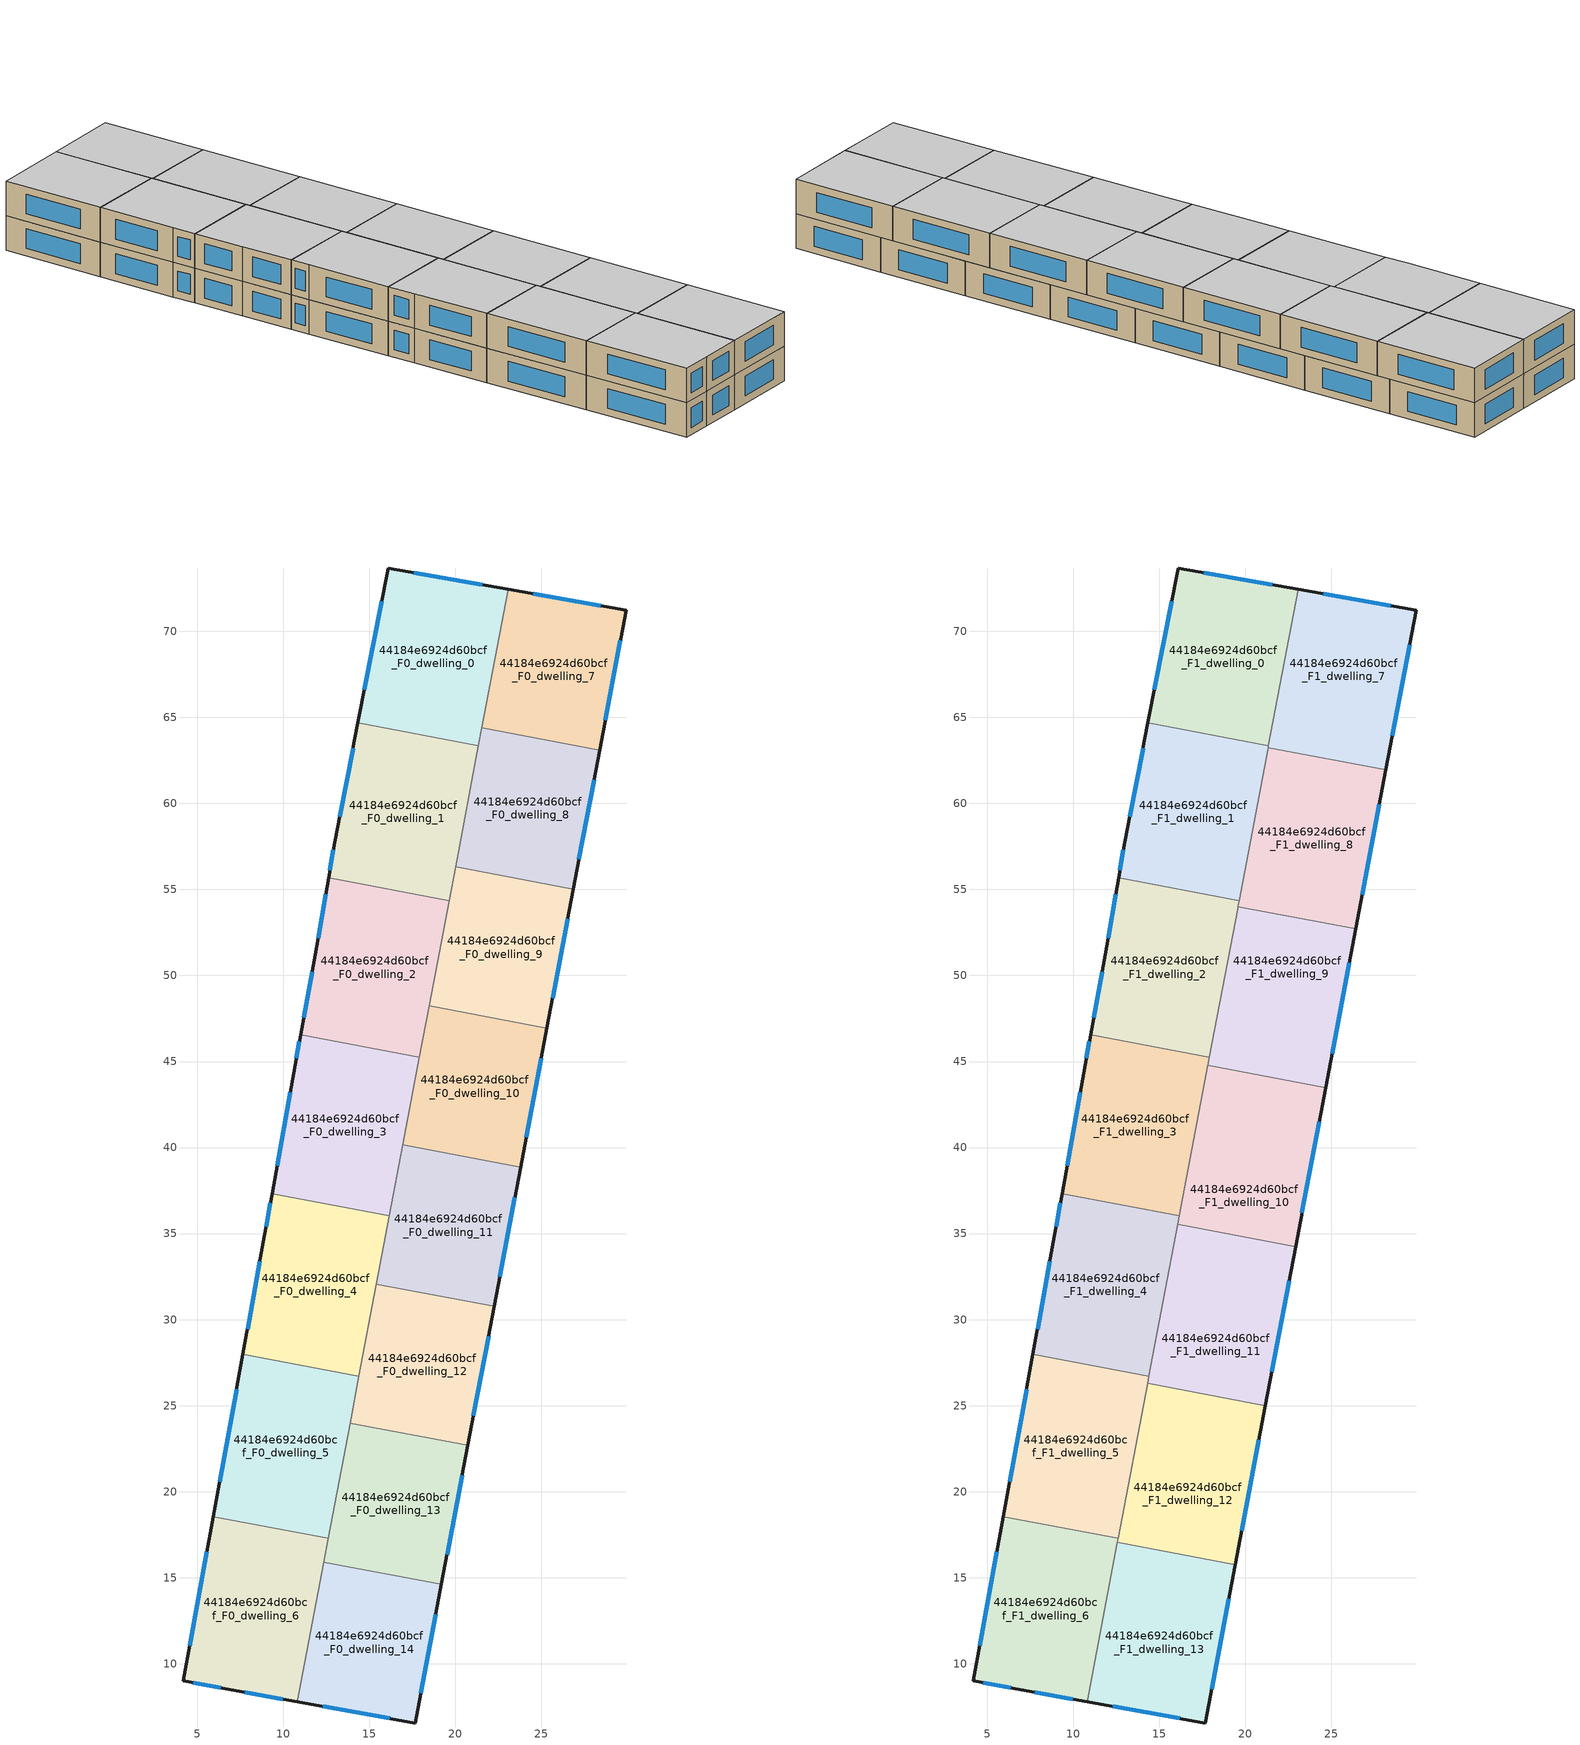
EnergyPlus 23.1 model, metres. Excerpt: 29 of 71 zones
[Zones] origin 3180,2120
44184e6924d60bcf_F0_dwelling_0
 floor ground (EU_floor_Construction): 23.08,72.44 21.36,63.35 14.35,64.68 16.1,73.68 z0
 wall outside (EU_wall_Construction): 23.08,72.44 16.1,73.68 14.35,64.68 z0:3
 wall to 44184e6924d60bcf_F0_dwelling_1 (EU_wall_Construction): 14.35,64.68 21.36,63.35 z0:3
 wall to 44184e6924d60bcf_F0_dwelling_7 (EU_wall_Construction): 21.56,64.4 23.08,72.44 z0:3
 wall to 44184e6924d60bcf_F0_dwelling_8 (EU_wall_Construction): 21.36,63.35 21.56,64.4 z0:3
 window (EU_Window_Construction): 15.73,71.75 14.73,66.61 / 21.59,72.71 17.6,73.42 z0.64:2.36
44184e6924d60bcf_F0_dwelling_1
 floor ground (EU_floor_Construction): 21.36,63.35 19.65,54.35 12.65,55.67 13.01,57.74 14.35,64.68 z0
 wall outside (EU_wall_Construction): 14.35,64.68 13.01,57.74 12.65,55.67 z0:3
 wall to 44184e6924d60bcf_F0_dwelling_2 (EU_wall_Construction): 12.65,55.67 19.65,54.35 z0:3
 wall to 44184e6924d60bcf_F0_dwelling_8 (EU_wall_Construction): 20.02,56.31 21.36,63.35 z0:3
 wall to 44184e6924d60bcf_F0_dwelling_9 (EU_wall_Construction): 19.65,54.35 20.02,56.31 z0:3
 window (EU_Window_Construction): 12.93,57.29 12.73,56.12 / 14.07,63.19 13.3,59.22 z0.64:2.36
44184e6924d60bcf_F0_dwelling_10
 floor ground (EU_floor_Construction): 25.34,46.93 23.8,38.85 16.96,40.15 18.49,48.23 z0
 wall outside (EU_wall_Construction): 23.8,38.85 25.34,46.93 z0:3
 wall to 44184e6924d60bcf_F0_dwelling_9 (EU_wall_Construction): 25.34,46.93 18.49,48.23 z0:3
 wall to 44184e6924d60bcf_F0_dwelling_11 (EU_wall_Construction): 16.96,40.15 23.8,38.85 z0:3
 wall to 44184e6924d60bcf_F0_dwelling_3 (EU_wall_Construction): 17.92,45.24 16.96,40.15 z0:3
 wall to 44184e6924d60bcf_F0_dwelling_2 (EU_wall_Construction): 18.49,48.23 17.92,45.24 z0:3
 window (EU_Window_Construction): 24.13,40.58 25.01,45.2 z0.64:2.36
44184e6924d60bcf_F0_dwelling_11
 floor ground (EU_floor_Construction): 23.8,38.85 22.27,30.77 15.43,32.07 16.96,40.15 z0
 wall outside (EU_wall_Construction): 22.27,30.77 23.8,38.85 z0:3
 wall to 44184e6924d60bcf_F0_dwelling_12 (EU_wall_Construction): 15.43,32.07 22.27,30.77 z0:3
 wall to 44184e6924d60bcf_F0_dwelling_4 (EU_wall_Construction): 16.18,36.03 15.43,32.07 z0:3
 wall to 44184e6924d60bcf_F0_dwelling_3 (EU_wall_Construction): 16.96,40.15 16.18,36.03 z0:3
 window (EU_Window_Construction): 22.6,32.5 23.47,37.12 z0.64:2.36
44184e6924d60bcf_F0_dwelling_12
 floor ground (EU_floor_Construction): 22.27,30.77 20.74,22.69 13.9,23.99 15.43,32.07 z0
 wall outside (EU_wall_Construction): 20.74,22.69 22.27,30.77 z0:3
 wall to 44184e6924d60bcf_F0_dwelling_13 (EU_wall_Construction): 13.9,23.99 20.74,22.69 z0:3
 wall to 44184e6924d60bcf_F0_dwelling_5 (EU_wall_Construction): 14.41,26.7 13.9,23.99 z0:3
 wall to 44184e6924d60bcf_F0_dwelling_4 (EU_wall_Construction): 15.43,32.07 14.41,26.7 z0:3
 window (EU_Window_Construction): 21.07,24.42 21.94,29.04 z0.64:2.36
 ceiling adiabatic (EU_roof_Construction): 20.74,22.69 21.18,25 14.33,26.3 13.9,23.99 z3
44184e6924d60bcf_F0_dwelling_13
 floor ground (EU_floor_Construction): 20.74,22.69 19.21,14.61 12.36,15.91 13.9,23.99 z0
 wall outside (EU_wall_Construction): 19.21,14.61 20.74,22.69 z0:3
 wall to 44184e6924d60bcf_F0_dwelling_14 (EU_wall_Construction): 12.36,15.91 19.21,14.61 z0:3
 wall to 44184e6924d60bcf_F0_dwelling_6 (EU_wall_Construction): 12.62,17.28 12.36,15.91 z0:3
 wall to 44184e6924d60bcf_F0_dwelling_5 (EU_wall_Construction): 13.9,23.99 12.62,17.28 z0:3
 window (EU_Window_Construction): 19.54,16.34 20.41,20.96 z0.64:2.36
44184e6924d60bcf_F0_dwelling_14
 floor ground (EU_floor_Construction): 19.21,14.61 17.68,6.56 10.83,7.79 12.36,15.91 z0
 wall outside (EU_wall_Construction): 10.83,7.79 17.68,6.56 19.21,14.61 z0:3
 wall to 44184e6924d60bcf_F0_dwelling_6 (EU_wall_Construction): 12.36,15.91 10.83,7.79 z0:3
 window (EU_Window_Construction): 18.01,8.28 18.88,12.88 / 12.29,7.53 16.21,6.82 z0.64:2.36
44184e6924d60bcf_F0_dwelling_2
 floor ground (EU_floor_Construction): 19.65,54.35 17.92,45.24 11.02,46.55 11.87,51.21 12.65,55.67 z0
 wall outside (EU_wall_Construction): 12.65,55.67 11.87,51.21 11.02,46.55 z0:3
 wall to 44184e6924d60bcf_F0_dwelling_3 (EU_wall_Construction): 11.02,46.55 17.92,45.24 z0:3
 wall to 44184e6924d60bcf_F0_dwelling_9 (EU_wall_Construction): 18.49,48.23 19.65,54.35 z0:3
 window (EU_Window_Construction): 11.69,50.21 11.2,47.55 / 12.48,54.72 12.04,52.16 z0.64:2.36
44184e6924d60bcf_F0_dwelling_3
 floor ground (EU_floor_Construction): 17.92,45.24 16.18,36.03 9.36,37.32 10.71,44.82 11.02,46.55 z0
 wall outside (EU_wall_Construction): 11.02,46.55 10.71,44.82 9.36,37.32 z0:3
 wall to 44184e6924d60bcf_F0_dwelling_4 (EU_wall_Construction): 9.36,37.32 16.18,36.03 z0:3
 window (EU_Window_Construction): 10.42,43.21 9.65,38.93 / 10.95,46.18 10.77,45.19 z0.64:2.36
44184e6924d60bcf_F0_dwelling_4
 floor ground (EU_floor_Construction): 16.18,36.03 14.41,26.7 7.67,27.98 8.92,34.86 9.36,37.32 z0
 wall outside (EU_wall_Construction): 9.36,37.32 8.92,34.86 7.67,27.98 z0:3
 wall to 44184e6924d60bcf_F0_dwelling_5 (EU_wall_Construction): 7.67,27.98 14.41,26.7 z0:3
 window (EU_Window_Construction): 9.27,36.8 9.02,35.39 / 8.65,33.39 7.94,29.45 z0.64:2.36
44184e6924d60bcf_F0_dwelling_5
 floor ground (EU_floor_Construction): 14.41,26.7 12.62,17.28 5.95,18.55 7.67,27.98 z0
 wall outside (EU_wall_Construction): 7.67,27.98 5.95,18.55 z0:3
 wall to 44184e6924d60bcf_F0_dwelling_6 (EU_wall_Construction): 5.95,18.55 12.62,17.28 z0:3
 window (EU_Window_Construction): 7.3,25.96 6.32,20.57 z0.64:2.36
44184e6924d60bcf_F0_dwelling_6
 floor ground (EU_floor_Construction): 12.62,17.28 10.83,7.79 6.95,8.5 4.21,9 5.95,18.55 z0
 wall outside (EU_wall_Construction): 5.95,18.55 4.21,9 6.95,8.5 10.83,7.79 z0:3
 window (EU_Window_Construction): 5.57,16.5 4.58,11.04 / 7.78,8.35 10,7.94 / 4.79,8.89 6.37,8.6 z0.64:2.36
44184e6924d60bcf_F0_dwelling_7
 floor ground (EU_floor_Construction): 29.94,71.22 28.4,63.1 21.56,64.4 23.08,72.44 z0
 wall outside (EU_wall_Construction): 28.4,63.1 29.94,71.22 23.08,72.44 z0:3
 wall to 44184e6924d60bcf_F0_dwelling_8 (EU_wall_Construction): 21.56,64.4 28.4,63.1 z0:3
 window (EU_Window_Construction): 28.47,71.48 24.55,72.18 / 28.73,64.84 29.61,69.48 z0.64:2.36
44184e6924d60bcf_F0_dwelling_8
 floor ground (EU_floor_Construction): 28.4,63.1 26.87,55.02 20.02,56.31 21.56,64.4 z0
 wall outside (EU_wall_Construction): 26.87,55.02 28.4,63.1 z0:3
 wall to 44184e6924d60bcf_F0_dwelling_9 (EU_wall_Construction): 20.02,56.31 26.87,55.02 z0:3
 window (EU_Window_Construction): 27.2,56.75 28.07,61.37 z0.64:2.36
 ceiling adiabatic (EU_roof_Construction): 26.87,55.02 28.18,61.94 21.34,63.24 20.02,56.31 z3
44184e6924d60bcf_F0_dwelling_9
 floor ground (EU_floor_Construction): 26.87,55.02 25.34,46.93 18.49,48.23 20.02,56.31 z0
 wall outside (EU_wall_Construction): 25.34,46.93 26.87,55.02 z0:3
 window (EU_Window_Construction): 25.66,48.67 26.54,53.29 z0.64:2.36
 ceiling adiabatic (EU_roof_Construction): 26.43,52.71 26.87,55.02 20.02,56.31 19.59,54 z3
44184e6924d60bcf_F1_dwelling_0
 floor to 44184e6924d60bcf_F0_dwelling_0 (EU_floor_Construction): 23.08,72.44 21.36,63.35 14.35,64.68 16.1,73.68 z3
 wall outside (EU_wall_Construction): 23.08,72.44 16.1,73.68 14.35,64.68 z3:6
 wall to 44184e6924d60bcf_F1_dwelling_1 (EU_wall_Construction): 14.35,64.68 21.36,63.35 z3:6
 wall to 44184e6924d60bcf_F1_dwelling_7 (EU_wall_Construction): 21.36,63.35 23.08,72.44 z3:6
 window (EU_Window_Construction): 15.73,71.75 14.73,66.61 / 21.59,72.71 17.6,73.42 z3.64:5.36
 ceiling to 44184e6924d60bcf_F2_dwelling_0 (EU_floor_Construction): 21.36,63.35 23.08,72.44 16.1,73.68 14.35,64.68 z6
44184e6924d60bcf_F1_dwelling_1
 floor to 44184e6924d60bcf_F0_dwelling_1 (EU_floor_Construction): 21.36,63.35 19.65,54.35 12.65,55.67 13.01,57.74 14.35,64.68 z3
 wall outside (EU_wall_Construction): 14.35,64.68 13.01,57.74 12.65,55.67 z3:6
 wall to 44184e6924d60bcf_F1_dwelling_2 (EU_wall_Construction): 12.65,55.67 19.65,54.35 z3:6
 wall to 44184e6924d60bcf_F1_dwelling_8 (EU_wall_Construction): 19.65,54.35 21.34,63.24 z3:6
 wall to 44184e6924d60bcf_F1_dwelling_7 (EU_wall_Construction): 21.34,63.24 21.36,63.35 z3:6
 window (EU_Window_Construction): 12.93,57.29 12.73,56.12 / 14.07,63.19 13.3,59.22 z3.64:5.36
 ceiling to 44184e6924d60bcf_F2_dwelling_1 (EU_floor_Construction): 19.65,54.35 21.36,63.35 14.35,64.68 13.01,57.74 12.65,55.67 z6
44184e6924d60bcf_F1_dwelling_10
 floor to 44184e6924d60bcf_F0_dwelling_10 (EU_floor_Construction): 24.68,43.47 23.8,38.85 16.96,40.15 17.84,44.77 z3
 floor to 44184e6924d60bcf_F0_dwelling_11 (EU_floor_Construction): 23.8,38.85 22.93,34.24 16.08,35.53 16.96,40.15 z3
 wall outside (EU_wall_Construction): 22.93,34.24 24.68,43.47 z3:6
 wall to 44184e6924d60bcf_F1_dwelling_9 (EU_wall_Construction): 24.68,43.47 17.84,44.77 z3:6
 wall to 44184e6924d60bcf_F1_dwelling_11 (EU_wall_Construction): 16.08,35.53 22.93,34.24 z3:6
 wall to 44184e6924d60bcf_F1_dwelling_3 (EU_wall_Construction): 17.84,44.77 16.18,36.03 z3:6
 wall to 44184e6924d60bcf_F1_dwelling_4 (EU_wall_Construction): 16.18,36.03 16.08,35.53 z3:6
 window (EU_Window_Construction): 23.3,36.21 24.3,41.49 z3.64:5.36
 ceiling to 44184e6924d60bcf_F2_dwelling_10 (EU_floor_Construction): 22.93,34.24 24.68,43.47 17.84,44.77 16.08,35.53 z6
44184e6924d60bcf_F1_dwelling_11
 floor to 44184e6924d60bcf_F0_dwelling_11 (EU_floor_Construction): 22.93,34.24 22.27,30.77 15.43,32.07 16.08,35.53 z3
 floor to 44184e6924d60bcf_F0_dwelling_12 (EU_floor_Construction): 22.27,30.77 21.18,25 14.33,26.3 15.43,32.07 z3
 wall outside (EU_wall_Construction): 21.18,25 22.93,34.24 z3:6
 wall to 44184e6924d60bcf_F1_dwelling_12 (EU_wall_Construction): 14.33,26.3 21.18,25 z3:6
 wall to 44184e6924d60bcf_F1_dwelling_4 (EU_wall_Construction): 16.08,35.53 14.41,26.7 z3:6
 wall to 44184e6924d60bcf_F1_dwelling_5 (EU_wall_Construction): 14.41,26.7 14.33,26.3 z3:6
 window (EU_Window_Construction): 21.55,26.98 22.55,32.26 z3.64:5.36
 ceiling to 44184e6924d60bcf_F2_dwelling_11 (EU_floor_Construction): 21.18,25 22.93,34.24 16.08,35.53 14.33,26.3 z6
44184e6924d60bcf_F1_dwelling_12
 floor to 44184e6924d60bcf_F0_dwelling_13 (EU_floor_Construction): 20.74,22.69 19.43,15.76 12.58,17.06 13.9,23.99 z3
 floor adiabatic (EU_floor_Construction): 21.18,25 20.74,22.69 13.9,23.99 14.33,26.3 z3
 wall outside (EU_wall_Construction): 19.43,15.76 21.18,25 z3:6
 wall to 44184e6924d60bcf_F1_dwelling_13 (EU_wall_Construction): 12.58,17.06 19.43,15.76 z3:6
 wall to 44184e6924d60bcf_F1_dwelling_5 (EU_wall_Construction): 14.33,26.3 12.62,17.28 z3:6
 wall to 44184e6924d60bcf_F1_dwelling_6 (EU_wall_Construction): 12.62,17.28 12.58,17.06 z3:6
 window (EU_Window_Construction): 19.8,17.74 20.8,23.02 z3.64:5.36
 ceiling to 44184e6924d60bcf_F2_dwelling_12 (EU_floor_Construction): 19.43,15.76 21.18,25 14.33,26.3 12.58,17.06 z6
44184e6924d60bcf_F1_dwelling_13
 floor to 44184e6924d60bcf_F0_dwelling_14 (EU_floor_Construction): 19.21,14.61 17.68,6.56 10.83,7.79 12.36,15.91 z3
 floor to 44184e6924d60bcf_F0_dwelling_13 (EU_floor_Construction): 19.43,15.76 19.21,14.61 12.36,15.91 12.58,17.06 z3
 wall outside (EU_wall_Construction): 10.83,7.79 17.68,6.56 19.43,15.76 z3:6
 wall to 44184e6924d60bcf_F1_dwelling_6 (EU_wall_Construction): 12.58,17.06 10.83,7.79 z3:6
 window (EU_Window_Construction): 18.05,8.53 19.05,13.79 / 12.29,7.53 16.21,6.82 z3.64:5.36
 ceiling to 44184e6924d60bcf_F2_dwelling_13 (EU_floor_Construction): 17.68,6.56 19.43,15.76 12.58,17.06 10.83,7.79 z6
44184e6924d60bcf_F1_dwelling_2
 floor to 44184e6924d60bcf_F0_dwelling_2 (EU_floor_Construction): 19.65,54.35 17.92,45.24 11.02,46.55 11.87,51.21 12.65,55.67 z3
 wall outside (EU_wall_Construction): 12.65,55.67 11.87,51.21 11.02,46.55 z3:6
 wall to 44184e6924d60bcf_F1_dwelling_3 (EU_wall_Construction): 11.02,46.55 17.92,45.24 z3:6
 wall to 44184e6924d60bcf_F1_dwelling_9 (EU_wall_Construction): 17.92,45.24 19.59,54 z3:6
 wall to 44184e6924d60bcf_F1_dwelling_8 (EU_wall_Construction): 19.59,54 19.65,54.35 z3:6
 window (EU_Window_Construction): 11.69,50.21 11.2,47.55 / 12.48,54.72 12.04,52.16 z3.64:5.36
 ceiling to 44184e6924d60bcf_F2_dwelling_2 (EU_floor_Construction): 17.92,45.24 19.65,54.35 12.65,55.67 11.87,51.21 11.02,46.55 z6
44184e6924d60bcf_F1_dwelling_3
 floor to 44184e6924d60bcf_F0_dwelling_3 (EU_floor_Construction): 17.92,45.24 16.18,36.03 9.36,37.32 10.71,44.82 11.02,46.55 z3
 wall outside (EU_wall_Construction): 11.02,46.55 10.71,44.82 9.36,37.32 z3:6
 wall to 44184e6924d60bcf_F1_dwelling_4 (EU_wall_Construction): 9.36,37.32 16.18,36.03 z3:6
 wall to 44184e6924d60bcf_F1_dwelling_9 (EU_wall_Construction): 17.84,44.77 17.92,45.24 z3:6
 window (EU_Window_Construction): 10.42,43.21 9.65,38.93 / 10.95,46.18 10.77,45.19 z3.64:5.36
 ceiling to 44184e6924d60bcf_F2_dwelling_3 (EU_floor_Construction): 16.18,36.03 17.92,45.24 11.02,46.55 10.71,44.82 9.36,37.32 z6
44184e6924d60bcf_F1_dwelling_4
 floor to 44184e6924d60bcf_F0_dwelling_4 (EU_floor_Construction): 16.18,36.03 14.41,26.7 7.67,27.98 8.92,34.86 9.36,37.32 z3
 wall outside (EU_wall_Construction): 9.36,37.32 8.92,34.86 7.67,27.98 z3:6
 wall to 44184e6924d60bcf_F1_dwelling_5 (EU_wall_Construction): 7.67,27.98 14.41,26.7 z3:6
 window (EU_Window_Construction): 9.27,36.8 9.02,35.39 / 8.65,33.39 7.94,29.45 z3.64:5.36
 ceiling to 44184e6924d60bcf_F2_dwelling_4 (EU_floor_Construction): 14.41,26.7 16.18,36.03 9.36,37.32 8.92,34.86 7.67,27.98 z6
44184e6924d60bcf_F1_dwelling_5
 floor to 44184e6924d60bcf_F0_dwelling_5 (EU_floor_Construction): 14.41,26.7 12.62,17.28 5.95,18.55 7.67,27.98 z3
 wall outside (EU_wall_Construction): 7.67,27.98 5.95,18.55 z3:6
 wall to 44184e6924d60bcf_F1_dwelling_6 (EU_wall_Construction): 5.95,18.55 12.62,17.28 z3:6
 window (EU_Window_Construction): 7.3,25.96 6.32,20.57 z3.64:5.36
 ceiling to 44184e6924d60bcf_F2_dwelling_5 (EU_floor_Construction): 12.62,17.28 14.41,26.7 7.67,27.98 5.95,18.55 z6
44184e6924d60bcf_F1_dwelling_6
 floor to 44184e6924d60bcf_F0_dwelling_6 (EU_floor_Construction): 12.62,17.28 10.83,7.79 6.95,8.5 4.21,9 5.95,18.55 z3
 wall outside (EU_wall_Construction): 5.95,18.55 4.21,9 6.95,8.5 10.83,7.79 z3:6
 window (EU_Window_Construction): 5.57,16.5 4.58,11.04 / 7.78,8.35 10,7.94 / 4.79,8.89 6.37,8.6 z3.64:5.36
 ceiling to 44184e6924d60bcf_F2_dwelling_6 (EU_floor_Construction): 10.83,7.79 12.62,17.28 5.95,18.55 4.21,9 6.95,8.5 z6
44184e6924d60bcf_F1_dwelling_7
 floor to 44184e6924d60bcf_F0_dwelling_7 (EU_floor_Construction): 29.94,71.22 28.4,63.1 21.56,64.4 23.08,72.44 z3
 floor to 44184e6924d60bcf_F0_dwelling_8 (EU_floor_Construction): 28.4,63.1 28.18,61.94 21.34,63.24 21.56,64.4 z3
 wall outside (EU_wall_Construction): 28.18,61.94 29.94,71.22 23.08,72.44 z3:6
 wall to 44184e6924d60bcf_F1_dwelling_8 (EU_wall_Construction): 21.34,63.24 28.18,61.94 z3:6
 window (EU_Window_Construction): 28.47,71.48 24.55,72.18 / 28.56,63.93 29.56,69.23 z3.64:5.36
 ceiling to 44184e6924d60bcf_F2_dwelling_7 (EU_floor_Construction): 28.18,61.94 29.94,71.22 23.08,72.44 21.34,63.24 z6
44184e6924d60bcf_F1_dwelling_8
 floor adiabatic (EU_floor_Construction): 28.18,61.94 26.43,52.71 19.59,54 21.34,63.24 z3
 wall outside (EU_wall_Construction): 26.43,52.71 28.18,61.94 z3:6
 wall to 44184e6924d60bcf_F1_dwelling_9 (EU_wall_Construction): 19.59,54 26.43,52.71 z3:6
 window (EU_Window_Construction): 26.81,54.69 27.81,59.97 z3.64:5.36
 ceiling to 44184e6924d60bcf_F2_dwelling_8 (EU_floor_Construction): 26.43,52.71 28.18,61.94 21.34,63.24 19.59,54 z6
44184e6924d60bcf_F1_dwelling_9
 floor to 44184e6924d60bcf_F0_dwelling_9 (EU_floor_Construction): 26.43,52.71 25.34,46.93 18.49,48.23 19.59,54 z3
 floor to 44184e6924d60bcf_F0_dwelling_10 (EU_floor_Construction): 25.34,46.93 24.68,43.47 17.84,44.77 18.49,48.23 z3
 wall outside (EU_wall_Construction): 24.68,43.47 26.43,52.71 z3:6
 window (EU_Window_Construction): 25.05,45.45 26.05,50.73 z3.64:5.36
 ceiling to 44184e6924d60bcf_F2_dwelling_9 (EU_floor_Construction): 24.68,43.47 26.43,52.71 19.59,54 17.84,44.77 z6
[Building]
EU S2 Campaign: North Axis=0; Terrain=City; Solar Distribution=FullExterior
[Site:Location]
Yerevan-Zvartnots.Intl.AP: Latitude=40.15; Longitude=44.383; Time Zone=4; Elevation=854
[SizingPeriod:WeatherFileDays]
AnnualSizingPeriod: Begin Month=1; Begin Day of Month=1; End Month=12; End Day of Month=31; Day of Week for Start Day=Monday; Use Weather File Daylight Saving Period=No; Use Weather File Rain and Snow Indicators=No
[MATERIAL]
EU_InternalMass_Material: Roughness=MediumRough; Thickness=0.1; Conductivity=1; Density=1800; Specific Heat=900; Thermal Absorptance=0.9; Solar Absorptance=0.7; Visible Absorptance=0.7
[MATERIAL:NOMASS] Roughness=MediumRough; Thermal Absorptance=0.9; Solar Absorptance=0.7; Visible Absorptance=0.7
Name | Thermal Resistance
EU_wall_NoMass | 1.05043
EU_roof_NoMass | 1.45357
EU_floor_NoMass | 0.478065
[WINDOWMATERIAL:SIMPLEGLAZINGSYSTEM]
EU_Window_SimpleGlazing: UFactor=2.5566; Solar Heat Gain Coefficient=0.75; Visible Transmittance=0.75
[CONSTRUCTION]
EU_wall_Construction: EU_wall_NoMass
EU_roof_Construction: EU_roof_NoMass
EU_floor_Construction: EU_floor_NoMass
EU_Window_Construction: EU_Window_SimpleGlazing
EU_InternalMass_Construction: EU_InternalMass_Material
[ZONE] Type=1; Multiplier=1; Ceiling Height=autocalculate; Floor Area=autocalculate; Part of Total Floor Area=Yes
Name | Volume
44184e6924d60bcf_F0_dwelling_0; 44184e6924d60bcf_F1_dwelling_0 | 196.441
44184e6924d60bcf_F0_dwelling_1; 44184e6924d60bcf_F1_dwelling_1; 44184e6924d60bcf_F0_dwelling_4; 44184e6924d60bcf_F1_dwelling_4 | 196.445
44184e6924d60bcf_F0_dwelling_10 | 171.882
44184e6924d60bcf_F1_dwelling_10; 44184e6924d60bcf_F1_dwelling_11; 44184e6924d60bcf_F1_dwelling_12 | 196.452
44184e6924d60bcf_F0_dwelling_11; 44184e6924d60bcf_F0_dwelling_8 | 171.901
44184e6924d60bcf_F0_dwelling_12; 44184e6924d60bcf_F0_dwelling_13 | 171.892
44184e6924d60bcf_F1_dwelling_13 | 196.461
44184e6924d60bcf_F0_dwelling_14 | 171.902
44184e6924d60bcf_F0_dwelling_2; 44184e6924d60bcf_F1_dwelling_2; 44184e6924d60bcf_F0_dwelling_6; 44184e6924d60bcf_F1_dwelling_6 | 196.449
44184e6924d60bcf_F0_dwelling_3; 44184e6924d60bcf_F1_dwelling_3 | 196.421
44184e6924d60bcf_F0_dwelling_5; 44184e6924d60bcf_F1_dwelling_5 | 196.435
44184e6924d60bcf_F0_dwelling_7 | 171.888
44184e6924d60bcf_F1_dwelling_7 | 196.453
44184e6924d60bcf_F1_dwelling_8 | 196.447
44184e6924d60bcf_F0_dwelling_9 | 171.883
44184e6924d60bcf_F1_dwelling_9 | 196.46
[INTERNALMASS] Construction=EU_InternalMass_Construction
Name | Zone or ZoneList | Surface Area
44184e6924d60bcf_F0_dwelling_0_EU_InternalMass | 44184e6924d60bcf_F0_dwelling_0 | 65.4804
44184e6924d60bcf_F0_dwelling_1_EU_InternalMass | 44184e6924d60bcf_F0_dwelling_1 | 65.4817
44184e6924d60bcf_F0_dwelling_2_EU_InternalMass | 44184e6924d60bcf_F0_dwelling_2 | 65.4833
44184e6924d60bcf_F0_dwelling_3_EU_InternalMass | 44184e6924d60bcf_F0_dwelling_3 | 65.4736
44184e6924d60bcf_F0_dwelling_4_EU_InternalMass | 44184e6924d60bcf_F0_dwelling_4 | 65.4818
44184e6924d60bcf_F0_dwelling_5_EU_InternalMass | 44184e6924d60bcf_F0_dwelling_5 | 65.4783
44184e6924d60bcf_F0_dwelling_6_EU_InternalMass | 44184e6924d60bcf_F0_dwelling_6 | 65.483
44184e6924d60bcf_F0_dwelling_7_EU_InternalMass | 44184e6924d60bcf_F0_dwelling_7 | 57.2959
44184e6924d60bcf_F0_dwelling_8_EU_InternalMass | 44184e6924d60bcf_F0_dwelling_8 | 57.3002
44184e6924d60bcf_F0_dwelling_9_EU_InternalMass | 44184e6924d60bcf_F0_dwelling_9 | 57.2942
44184e6924d60bcf_F0_dwelling_10_EU_InternalMass | 44184e6924d60bcf_F0_dwelling_10 | 57.2942
44184e6924d60bcf_F0_dwelling_11_EU_InternalMass | 44184e6924d60bcf_F0_dwelling_11 | 57.3002
44184e6924d60bcf_F0_dwelling_12_EU_InternalMass | 44184e6924d60bcf_F0_dwelling_12 | 57.2976
44184e6924d60bcf_F0_dwelling_13_EU_InternalMass | 44184e6924d60bcf_F0_dwelling_13 | 57.2976
44184e6924d60bcf_F0_dwelling_14_EU_InternalMass | 44184e6924d60bcf_F0_dwelling_14 | 57.3009
44184e6924d60bcf_F1_dwelling_0_EU_InternalMass | 44184e6924d60bcf_F1_dwelling_0 | 65.4804
44184e6924d60bcf_F1_dwelling_1_EU_InternalMass | 44184e6924d60bcf_F1_dwelling_1 | 65.4817
44184e6924d60bcf_F1_dwelling_2_EU_InternalMass | 44184e6924d60bcf_F1_dwelling_2 | 65.4833
44184e6924d60bcf_F1_dwelling_3_EU_InternalMass | 44184e6924d60bcf_F1_dwelling_3 | 65.4736
44184e6924d60bcf_F1_dwelling_4_EU_InternalMass | 44184e6924d60bcf_F1_dwelling_4 | 65.4818
44184e6924d60bcf_F1_dwelling_5_EU_InternalMass | 44184e6924d60bcf_F1_dwelling_5 | 65.4783
44184e6924d60bcf_F1_dwelling_6_EU_InternalMass | 44184e6924d60bcf_F1_dwelling_6 | 65.483
44184e6924d60bcf_F1_dwelling_7_EU_InternalMass | 44184e6924d60bcf_F1_dwelling_7 | 65.4846
44184e6924d60bcf_F1_dwelling_8_EU_InternalMass | 44184e6924d60bcf_F1_dwelling_8 | 65.4822
44184e6924d60bcf_F1_dwelling_9_EU_InternalMass | 44184e6924d60bcf_F1_dwelling_9 | 65.4865
44184e6924d60bcf_F1_dwelling_10_EU_InternalMass | 44184e6924d60bcf_F1_dwelling_10 | 65.484
44184e6924d60bcf_F1_dwelling_11_EU_InternalMass | 44184e6924d60bcf_F1_dwelling_11 | 65.484
44184e6924d60bcf_F1_dwelling_12_EU_InternalMass | 44184e6924d60bcf_F1_dwelling_12 | 65.484
44184e6924d60bcf_F1_dwelling_13_EU_InternalMass | 44184e6924d60bcf_F1_dwelling_13 | 65.4872
[OTHEREQUIPMENT] Fuel Type=Electricity; Design Level Calculation Method=Watts/Area; Power per Zone Floor Area=1; Fraction Latent=0; Fraction Radiant=0; Fraction Lost=0; Carbon Dioxide Generation Rate=0; EndUse Subcategory=EU_Step8_InternalGains
Name | Zone or ZoneList or Space or SpaceList | Schedule
EU_Step8_InternalGain_44184e6924d60bcf_F0_dwelling_0_f000 | 44184e6924d60bcf_F0_dwelling_0 | EU_Step8_GainSchedule_44184e6924d60bcf_F0_dwelling_0_f000
EU_Step8_InternalGain_44184e6924d60bcf_F0_dwelling_1_f000 | 44184e6924d60bcf_F0_dwelling_1 | EU_Step8_GainSchedule_44184e6924d60bcf_F0_dwelling_1_f000
EU_Step8_InternalGain_44184e6924d60bcf_F0_dwelling_2_f000 | 44184e6924d60bcf_F0_dwelling_2 | EU_Step8_GainSchedule_44184e6924d60bcf_F0_dwelling_2_f000
EU_Step8_InternalGain_44184e6924d60bcf_F0_dwelling_3_f000 | 44184e6924d60bcf_F0_dwelling_3 | EU_Step8_GainSchedule_44184e6924d60bcf_F0_dwelling_3_f000
EU_Step8_InternalGain_44184e6924d60bcf_F0_dwelling_4_f000 | 44184e6924d60bcf_F0_dwelling_4 | EU_Step8_GainSchedule_44184e6924d60bcf_F0_dwelling_4_f000
EU_Step8_InternalGain_44184e6924d60bcf_F0_dwelling_5_f000 | 44184e6924d60bcf_F0_dwelling_5 | EU_Step8_GainSchedule_44184e6924d60bcf_F0_dwelling_5_f000
EU_Step8_InternalGain_44184e6924d60bcf_F0_dwelling_6_f000 | 44184e6924d60bcf_F0_dwelling_6 | EU_Step8_GainSchedule_44184e6924d60bcf_F0_dwelling_6_f000
EU_Step8_InternalGain_44184e6924d60bcf_F0_dwelling_7_f000 | 44184e6924d60bcf_F0_dwelling_7 | EU_Step8_GainSchedule_44184e6924d60bcf_F0_dwelling_7_f000
EU_Step8_InternalGain_44184e6924d60bcf_F0_dwelling_8_f000 | 44184e6924d60bcf_F0_dwelling_8 | EU_Step8_GainSchedule_44184e6924d60bcf_F0_dwelling_8_f000
EU_Step8_InternalGain_44184e6924d60bcf_F0_dwelling_9_f000 | 44184e6924d60bcf_F0_dwelling_9 | EU_Step8_GainSchedule_44184e6924d60bcf_F0_dwelling_9_f000
EU_Step8_InternalGain_44184e6924d60bcf_F0_dwelling_10_f000 | 44184e6924d60bcf_F0_dwelling_10 | EU_Step8_GainSchedule_44184e6924d60bcf_F0_dwelling_10_f000
EU_Step8_InternalGain_44184e6924d60bcf_F0_dwelling_11_f000 | 44184e6924d60bcf_F0_dwelling_11 | EU_Step8_GainSchedule_44184e6924d60bcf_F0_dwelling_11_f000
EU_Step8_InternalGain_44184e6924d60bcf_F0_dwelling_12_f000 | 44184e6924d60bcf_F0_dwelling_12 | EU_Step8_GainSchedule_44184e6924d60bcf_F0_dwelling_12_f000
EU_Step8_InternalGain_44184e6924d60bcf_F0_dwelling_13_f000 | 44184e6924d60bcf_F0_dwelling_13 | EU_Step8_GainSchedule_44184e6924d60bcf_F0_dwelling_13_f000
EU_Step8_InternalGain_44184e6924d60bcf_F0_dwelling_14_f000 | 44184e6924d60bcf_F0_dwelling_14 | EU_Step8_GainSchedule_44184e6924d60bcf_F0_dwelling_14_f000
EU_Step8_InternalGain_44184e6924d60bcf_F1_dwelling_0_f000 | 44184e6924d60bcf_F1_dwelling_0 | EU_Step8_GainSchedule_44184e6924d60bcf_F1_dwelling_0_f000
EU_Step8_InternalGain_44184e6924d60bcf_F1_dwelling_1_f000 | 44184e6924d60bcf_F1_dwelling_1 | EU_Step8_GainSchedule_44184e6924d60bcf_F1_dwelling_1_f000
EU_Step8_InternalGain_44184e6924d60bcf_F1_dwelling_2_f000 | 44184e6924d60bcf_F1_dwelling_2 | EU_Step8_GainSchedule_44184e6924d60bcf_F1_dwelling_2_f000
EU_Step8_InternalGain_44184e6924d60bcf_F1_dwelling_3_f000 | 44184e6924d60bcf_F1_dwelling_3 | EU_Step8_GainSchedule_44184e6924d60bcf_F1_dwelling_3_f000
EU_Step8_InternalGain_44184e6924d60bcf_F1_dwelling_4_f000 | 44184e6924d60bcf_F1_dwelling_4 | EU_Step8_GainSchedule_44184e6924d60bcf_F1_dwelling_4_f000
EU_Step8_InternalGain_44184e6924d60bcf_F1_dwelling_5_f000 | 44184e6924d60bcf_F1_dwelling_5 | EU_Step8_GainSchedule_44184e6924d60bcf_F1_dwelling_5_f000
EU_Step8_InternalGain_44184e6924d60bcf_F1_dwelling_6_f000 | 44184e6924d60bcf_F1_dwelling_6 | EU_Step8_GainSchedule_44184e6924d60bcf_F1_dwelling_6_f000
EU_Step8_InternalGain_44184e6924d60bcf_F1_dwelling_7_f000 | 44184e6924d60bcf_F1_dwelling_7 | EU_Step8_GainSchedule_44184e6924d60bcf_F1_dwelling_7_f000
EU_Step8_InternalGain_44184e6924d60bcf_F1_dwelling_8_f000 | 44184e6924d60bcf_F1_dwelling_8 | EU_Step8_GainSchedule_44184e6924d60bcf_F1_dwelling_8_f000
EU_Step8_InternalGain_44184e6924d60bcf_F1_dwelling_9_f000 | 44184e6924d60bcf_F1_dwelling_9 | EU_Step8_GainSchedule_44184e6924d60bcf_F1_dwelling_9_f000
EU_Step8_InternalGain_44184e6924d60bcf_F1_dwelling_10_f000 | 44184e6924d60bcf_F1_dwelling_10 | EU_Step8_GainSchedule_44184e6924d60bcf_F1_dwelling_10_f000
EU_Step8_InternalGain_44184e6924d60bcf_F1_dwelling_11_f000 | 44184e6924d60bcf_F1_dwelling_11 | EU_Step8_GainSchedule_44184e6924d60bcf_F1_dwelling_11_f000
EU_Step8_InternalGain_44184e6924d60bcf_F1_dwelling_12_f000 | 44184e6924d60bcf_F1_dwelling_12 | EU_Step8_GainSchedule_44184e6924d60bcf_F1_dwelling_12_f000
EU_Step8_InternalGain_44184e6924d60bcf_F1_dwelling_13_f000 | 44184e6924d60bcf_F1_dwelling_13 | EU_Step8_GainSchedule_44184e6924d60bcf_F1_dwelling_13_f000
[ZONEVENTILATION:DESIGNFLOWRATE] Schedule=EU_AlwaysOn; Design Flow Rate Calculation Method=AirChanges/Hour; Air Changes per Hour=0.557805; Ventilation Type=Natural; Fan Pressure Rise=0; Fan Total Efficiency=1; Constant Term Coefficient=1; Temperature Term Coefficient=0; Velocity Term Coefficient=0; Velocity Squared Term Coefficient=0; Minimum Indoor Temperature=-100; Maximum Indoor Temperature=100; Delta Temperature=-100; Minimum Outdoor Temperature=-100; Maximum Outdoor Temperature=100; Maximum Wind Speed=40
Name | Zone or ZoneList or Space or SpaceList
EU_ConstantAir_44184e6924d60bcf_F0_dwelling_0 | 44184e6924d60bcf_F0_dwelling_0
EU_ConstantAir_44184e6924d60bcf_F0_dwelling_1 | 44184e6924d60bcf_F0_dwelling_1
EU_ConstantAir_44184e6924d60bcf_F0_dwelling_2 | 44184e6924d60bcf_F0_dwelling_2
EU_ConstantAir_44184e6924d60bcf_F0_dwelling_3 | 44184e6924d60bcf_F0_dwelling_3
EU_ConstantAir_44184e6924d60bcf_F0_dwelling_4 | 44184e6924d60bcf_F0_dwelling_4
EU_ConstantAir_44184e6924d60bcf_F0_dwelling_5 | 44184e6924d60bcf_F0_dwelling_5
EU_ConstantAir_44184e6924d60bcf_F0_dwelling_6 | 44184e6924d60bcf_F0_dwelling_6
EU_ConstantAir_44184e6924d60bcf_F0_dwelling_7 | 44184e6924d60bcf_F0_dwelling_7
EU_ConstantAir_44184e6924d60bcf_F0_dwelling_8 | 44184e6924d60bcf_F0_dwelling_8
EU_ConstantAir_44184e6924d60bcf_F0_dwelling_9 | 44184e6924d60bcf_F0_dwelling_9
EU_ConstantAir_44184e6924d60bcf_F0_dwelling_10 | 44184e6924d60bcf_F0_dwelling_10
EU_ConstantAir_44184e6924d60bcf_F0_dwelling_11 | 44184e6924d60bcf_F0_dwelling_11
EU_ConstantAir_44184e6924d60bcf_F0_dwelling_12 | 44184e6924d60bcf_F0_dwelling_12
EU_ConstantAir_44184e6924d60bcf_F0_dwelling_13 | 44184e6924d60bcf_F0_dwelling_13
EU_ConstantAir_44184e6924d60bcf_F0_dwelling_14 | 44184e6924d60bcf_F0_dwelling_14
EU_ConstantAir_44184e6924d60bcf_F1_dwelling_0 | 44184e6924d60bcf_F1_dwelling_0
EU_ConstantAir_44184e6924d60bcf_F1_dwelling_1 | 44184e6924d60bcf_F1_dwelling_1
EU_ConstantAir_44184e6924d60bcf_F1_dwelling_2 | 44184e6924d60bcf_F1_dwelling_2
EU_ConstantAir_44184e6924d60bcf_F1_dwelling_3 | 44184e6924d60bcf_F1_dwelling_3
EU_ConstantAir_44184e6924d60bcf_F1_dwelling_4 | 44184e6924d60bcf_F1_dwelling_4
EU_ConstantAir_44184e6924d60bcf_F1_dwelling_5 | 44184e6924d60bcf_F1_dwelling_5
EU_ConstantAir_44184e6924d60bcf_F1_dwelling_6 | 44184e6924d60bcf_F1_dwelling_6
EU_ConstantAir_44184e6924d60bcf_F1_dwelling_7 | 44184e6924d60bcf_F1_dwelling_7
EU_ConstantAir_44184e6924d60bcf_F1_dwelling_8 | 44184e6924d60bcf_F1_dwelling_8
EU_ConstantAir_44184e6924d60bcf_F1_dwelling_9 | 44184e6924d60bcf_F1_dwelling_9
EU_ConstantAir_44184e6924d60bcf_F1_dwelling_10 | 44184e6924d60bcf_F1_dwelling_10
EU_ConstantAir_44184e6924d60bcf_F1_dwelling_11 | 44184e6924d60bcf_F1_dwelling_11
EU_ConstantAir_44184e6924d60bcf_F1_dwelling_12 | 44184e6924d60bcf_F1_dwelling_12
EU_ConstantAir_44184e6924d60bcf_F1_dwelling_13 | 44184e6924d60bcf_F1_dwelling_13
[HVACTEMPLATE:THERMOSTAT] Constant Heating Setpoint=20; Constant Cooling Setpoint=50
EU_HeatOnly_44184e6924d60bcf_F0_dwelling_0; EU_HeatOnly_44184e6924d60bcf_F0_dwelling_1; EU_HeatOnly_44184e6924d60bcf_F0_dwelling_2; EU_HeatOnly_44184e6924d60bcf_F0_dwelling_3; EU_HeatOnly_44184e6924d60bcf_F0_dwelling_4; EU_HeatOnly_44184e6924d60bcf_F0_dwelling_5; EU_HeatOnly_44184e6924d60bcf_F0_dwelling_6; EU_HeatOnly_44184e6924d60bcf_F0_dwelling_7; EU_HeatOnly_44184e6924d60bcf_F0_dwelling_8; EU_HeatOnly_44184e6924d60bcf_F0_dwelling_9; EU_HeatOnly_44184e6924d60bcf_F0_dwelling_10; EU_HeatOnly_44184e6924d60bcf_F0_dwelling_11; EU_HeatOnly_44184e6924d60bcf_F0_dwelling_12; EU_HeatOnly_44184e6924d60bcf_F0_dwelling_13; EU_HeatOnly_44184e6924d60bcf_F0_dwelling_14; EU_HeatOnly_44184e6924d60bcf_F1_dwelling_0; EU_HeatOnly_44184e6924d60bcf_F1_dwelling_1; EU_HeatOnly_44184e6924d60bcf_F1_dwelling_2; EU_HeatOnly_44184e6924d60bcf_F1_dwelling_3; EU_HeatOnly_44184e6924d60bcf_F1_dwelling_4; EU_HeatOnly_44184e6924d60bcf_F1_dwelling_5; EU_HeatOnly_44184e6924d60bcf_F1_dwelling_6; EU_HeatOnly_44184e6924d60bcf_F1_dwelling_7; EU_HeatOnly_44184e6924d60bcf_F1_dwelling_8; EU_HeatOnly_44184e6924d60bcf_F1_dwelling_9; EU_HeatOnly_44184e6924d60bcf_F1_dwelling_10; EU_HeatOnly_44184e6924d60bcf_F1_dwelling_11; EU_HeatOnly_44184e6924d60bcf_F1_dwelling_12; EU_HeatOnly_44184e6924d60bcf_F1_dwelling_13; EU_HeatOnly_44184e6924d60bcf_F2_dwelling_0; EU_HeatOnly_44184e6924d60bcf_F2_dwelling_1; EU_HeatOnly_44184e6924d60bcf_F2_dwelling_2; EU_HeatOnly_44184e6924d60bcf_F2_dwelling_3; EU_HeatOnly_44184e6924d60bcf_F2_dwelling_4; EU_HeatOnly_44184e6924d60bcf_F2_dwelling_5; EU_HeatOnly_44184e6924d60bcf_F2_dwelling_6; EU_HeatOnly_44184e6924d60bcf_F2_dwelling_7; EU_HeatOnly_44184e6924d60bcf_F2_dwelling_8; EU_HeatOnly_44184e6924d60bcf_F2_dwelling_9; EU_HeatOnly_44184e6924d60bcf_F2_dwelling_10; EU_HeatOnly_44184e6924d60bcf_F2_dwelling_11; EU_HeatOnly_44184e6924d60bcf_F2_dwelling_12; EU_HeatOnly_44184e6924d60bcf_F2_dwelling_13; EU_HeatOnly_44184e6924d60bcf_F3_dwelling_0; EU_HeatOnly_44184e6924d60bcf_F3_dwelling_1; EU_HeatOnly_44184e6924d60bcf_F3_dwelling_2; EU_HeatOnly_44184e6924d60bcf_F3_dwelling_3; EU_HeatOnly_44184e6924d60bcf_F3_dwelling_4; EU_HeatOnly_44184e6924d60bcf_F3_dwelling_5; EU_HeatOnly_44184e6924d60bcf_F3_dwelling_6; EU_HeatOnly_44184e6924d60bcf_F3_dwelling_7; EU_HeatOnly_44184e6924d60bcf_F3_dwelling_8; EU_HeatOnly_44184e6924d60bcf_F3_dwelling_9; EU_HeatOnly_44184e6924d60bcf_F3_dwelling_10; EU_HeatOnly_44184e6924d60bcf_F3_dwelling_11; EU_HeatOnly_44184e6924d60bcf_F3_dwelling_12; EU_HeatOnly_44184e6924d60bcf_F3_dwelling_13; EU_HeatOnly_44184e6924d60bcf_F4_dwelling_0; EU_HeatOnly_44184e6924d60bcf_F4_dwelling_1; EU_HeatOnly_44184e6924d60bcf_F4_dwelling_2; EU_HeatOnly_44184e6924d60bcf_F4_dwelling_3; EU_HeatOnly_44184e6924d60bcf_F4_dwelling_4; EU_HeatOnly_44184e6924d60bcf_F4_dwelling_5; EU_HeatOnly_44184e6924d60bcf_F4_dwelling_6; EU_HeatOnly_44184e6924d60bcf_F4_dwelling_7; EU_HeatOnly_44184e6924d60bcf_F4_dwelling_8; EU_HeatOnly_44184e6924d60bcf_F4_dwelling_9; EU_HeatOnly_44184e6924d60bcf_F4_dwelling_10; EU_HeatOnly_44184e6924d60bcf_F4_dwelling_11; EU_HeatOnly_44184e6924d60bcf_F4_dwelling_12; EU_HeatOnly_44184e6924d60bcf_F4_dwelling_13
[HVACTEMPLATE:ZONE:IDEALLOADSAIRSYSTEM] System Availability Schedule=EU_AlwaysOn; Maximum Heating Supply Air Temperature=50; Minimum Cooling Supply Air Temperature=13; Maximum Heating Supply Air Humidity Ratio=0.0156; Minimum Cooling Supply Air Humidity Ratio=0.0077; Heating Limit=NoLimit; Cooling Limit=NoLimit; Heating Availability Schedule=EU_AlwaysOn; Cooling Availability Schedule=EU_CoolingOff; Dehumidification Control Type=ConstantSensibleHeatRatio; Cooling Sensible Heat Ratio=0.7; Dehumidification Setpoint=60; Humidification Control Type=None; Humidification Setpoint=30; Outdoor Air Method=None; Outdoor Air Flow Rate per Person=0.00944; Outdoor Air Flow Rate per Zone Floor Area=0; Outdoor Air Flow Rate per Zone=0; Demand Controlled Ventilation Type=None; Outdoor Air Economizer Type=NoEconomizer; Heat Recovery Type=None; Sensible Heat Recovery Effectiveness=0.7; Latent Heat Recovery Effectiveness=0.65
Name | Template Thermostat
44184e6924d60bcf_F0_dwelling_0 | EU_HeatOnly_44184e6924d60bcf_F0_dwelling_0
44184e6924d60bcf_F0_dwelling_1 | EU_HeatOnly_44184e6924d60bcf_F0_dwelling_1
44184e6924d60bcf_F0_dwelling_2 | EU_HeatOnly_44184e6924d60bcf_F0_dwelling_2
44184e6924d60bcf_F0_dwelling_3 | EU_HeatOnly_44184e6924d60bcf_F0_dwelling_3
44184e6924d60bcf_F0_dwelling_4 | EU_HeatOnly_44184e6924d60bcf_F0_dwelling_4
44184e6924d60bcf_F0_dwelling_5 | EU_HeatOnly_44184e6924d60bcf_F0_dwelling_5
44184e6924d60bcf_F0_dwelling_6 | EU_HeatOnly_44184e6924d60bcf_F0_dwelling_6
44184e6924d60bcf_F0_dwelling_7 | EU_HeatOnly_44184e6924d60bcf_F0_dwelling_7
44184e6924d60bcf_F0_dwelling_8 | EU_HeatOnly_44184e6924d60bcf_F0_dwelling_8
44184e6924d60bcf_F0_dwelling_9 | EU_HeatOnly_44184e6924d60bcf_F0_dwelling_9
44184e6924d60bcf_F0_dwelling_10 | EU_HeatOnly_44184e6924d60bcf_F0_dwelling_10
44184e6924d60bcf_F0_dwelling_11 | EU_HeatOnly_44184e6924d60bcf_F0_dwelling_11
44184e6924d60bcf_F0_dwelling_12 | EU_HeatOnly_44184e6924d60bcf_F0_dwelling_12
44184e6924d60bcf_F0_dwelling_13 | EU_HeatOnly_44184e6924d60bcf_F0_dwelling_13
44184e6924d60bcf_F0_dwelling_14 | EU_HeatOnly_44184e6924d60bcf_F0_dwelling_14
44184e6924d60bcf_F1_dwelling_0 | EU_HeatOnly_44184e6924d60bcf_F1_dwelling_0
44184e6924d60bcf_F1_dwelling_1 | EU_HeatOnly_44184e6924d60bcf_F1_dwelling_1
44184e6924d60bcf_F1_dwelling_2 | EU_HeatOnly_44184e6924d60bcf_F1_dwelling_2
44184e6924d60bcf_F1_dwelling_3 | EU_HeatOnly_44184e6924d60bcf_F1_dwelling_3
44184e6924d60bcf_F1_dwelling_4 | EU_HeatOnly_44184e6924d60bcf_F1_dwelling_4
44184e6924d60bcf_F1_dwelling_5 | EU_HeatOnly_44184e6924d60bcf_F1_dwelling_5
44184e6924d60bcf_F1_dwelling_6 | EU_HeatOnly_44184e6924d60bcf_F1_dwelling_6
44184e6924d60bcf_F1_dwelling_7 | EU_HeatOnly_44184e6924d60bcf_F1_dwelling_7
44184e6924d60bcf_F1_dwelling_8 | EU_HeatOnly_44184e6924d60bcf_F1_dwelling_8
44184e6924d60bcf_F1_dwelling_9 | EU_HeatOnly_44184e6924d60bcf_F1_dwelling_9
44184e6924d60bcf_F1_dwelling_10 | EU_HeatOnly_44184e6924d60bcf_F1_dwelling_10
44184e6924d60bcf_F1_dwelling_11 | EU_HeatOnly_44184e6924d60bcf_F1_dwelling_11
44184e6924d60bcf_F1_dwelling_12 | EU_HeatOnly_44184e6924d60bcf_F1_dwelling_12
44184e6924d60bcf_F1_dwelling_13 | EU_HeatOnly_44184e6924d60bcf_F1_dwelling_13
[SIZING:ZONE] Zone Cooling Design Supply Air Temperature Input Method=SupplyAirTemperature; Zone Cooling Design Supply Air Temperature=13; Zone Heating Design Supply Air Temperature Input Method=SupplyAirTemperature; Zone Heating Design Supply Air Temperature=50; Zone Cooling Design Supply Air Humidity Ratio=0.008; Zone Heating Design Supply Air Humidity Ratio=0.008; Cooling Design Air Flow Method=DesignDay; Cooling Design Air Flow Rate=0; Cooling Minimum Air Flow per Zone Floor Area=0.000762; Cooling Minimum Air Flow=0; Cooling Minimum Air Flow Fraction=0.2; Heating Design Air Flow Method=DesignDay; Heating Design Air Flow Rate=0; Heating Maximum Air Flow per Zone Floor Area=0.002032; Heating Maximum Air Flow=0.141576; Heating Maximum Air Flow Fraction=0.3; Account for Dedicated Outdoor Air System=No; Dedicated Outdoor Air System Control Strategy=NeutralSupplyAir; Dedicated Outdoor Air Low Setpoint Temperature for Design=autosize; Dedicated Outdoor Air High Setpoint Temperature for Design=autosize; Zone Load Sizing Method=Sensible Load Only No Latent Load; Zone Latent Cooling Design Supply Air Humidity Ratio Input Method=HumidityRatioDifference; Zone Cooling Design Supply Air Humidity Ratio Difference=0.005; Zone Latent Heating Design Supply Air Humidity Ratio Input Method=HumidityRatioDifference; Zone Humidification Design Supply Air Humidity Ratio Difference=0.005
44184e6924d60bcf_F0_dwelling_0; 44184e6924d60bcf_F0_dwelling_1; 44184e6924d60bcf_F0_dwelling_2; 44184e6924d60bcf_F0_dwelling_3; 44184e6924d60bcf_F0_dwelling_4; 44184e6924d60bcf_F0_dwelling_5; 44184e6924d60bcf_F0_dwelling_6; 44184e6924d60bcf_F0_dwelling_7; 44184e6924d60bcf_F0_dwelling_8; 44184e6924d60bcf_F0_dwelling_9; 44184e6924d60bcf_F0_dwelling_10; 44184e6924d60bcf_F0_dwelling_11; 44184e6924d60bcf_F0_dwelling_12; 44184e6924d60bcf_F0_dwelling_13; 44184e6924d60bcf_F0_dwelling_14; 44184e6924d60bcf_F1_dwelling_0; 44184e6924d60bcf_F1_dwelling_1; 44184e6924d60bcf_F1_dwelling_2; 44184e6924d60bcf_F1_dwelling_3; 44184e6924d60bcf_F1_dwelling_4; 44184e6924d60bcf_F1_dwelling_5; 44184e6924d60bcf_F1_dwelling_6; 44184e6924d60bcf_F1_dwelling_7; 44184e6924d60bcf_F1_dwelling_8; 44184e6924d60bcf_F1_dwelling_9; 44184e6924d60bcf_F1_dwelling_10; 44184e6924d60bcf_F1_dwelling_11; 44184e6924d60bcf_F1_dwelling_12; 44184e6924d60bcf_F1_dwelling_13
[SCHEDULE:CONSTANT]
Name | Hourly Value
EU_AlwaysOn | 1
EU_CoolingOff | 0
[SCHEDULE:FILE] Column Number=1; Rows to Skip at Top=0; Number of Hours of Data=8760; Column Separator=Comma; Interpolate to Timestep=No; Minutes per Item=60; Adjust Schedule for Daylight Savings=Yes
Name | File
EU_Step8_GainSchedule_44184e6924d60bcf_F0_dwelling_0_f000 | ../../schedules/44184e6924d60bcf/44184e6924d60bcf_F0_dwelling_0_f000_gain.csv
EU_Step8_GainSchedule_44184e6924d60bcf_F0_dwelling_1_f000 | ../../schedules/44184e6924d60bcf/44184e6924d60bcf_F0_dwelling_1_f000_gain.csv
EU_Step8_GainSchedule_44184e6924d60bcf_F0_dwelling_2_f000 | ../../schedules/44184e6924d60bcf/44184e6924d60bcf_F0_dwelling_2_f000_gain.csv
EU_Step8_GainSchedule_44184e6924d60bcf_F0_dwelling_3_f000 | ../../schedules/44184e6924d60bcf/44184e6924d60bcf_F0_dwelling_3_f000_gain.csv
EU_Step8_GainSchedule_44184e6924d60bcf_F0_dwelling_4_f000 | ../../schedules/44184e6924d60bcf/44184e6924d60bcf_F0_dwelling_4_f000_gain.csv
EU_Step8_GainSchedule_44184e6924d60bcf_F0_dwelling_5_f000 | ../../schedules/44184e6924d60bcf/44184e6924d60bcf_F0_dwelling_5_f000_gain.csv
EU_Step8_GainSchedule_44184e6924d60bcf_F0_dwelling_6_f000 | ../../schedules/44184e6924d60bcf/44184e6924d60bcf_F0_dwelling_6_f000_gain.csv
EU_Step8_GainSchedule_44184e6924d60bcf_F0_dwelling_7_f000 | ../../schedules/44184e6924d60bcf/44184e6924d60bcf_F0_dwelling_7_f000_gain.csv
EU_Step8_GainSchedule_44184e6924d60bcf_F0_dwelling_8_f000 | ../../schedules/44184e6924d60bcf/44184e6924d60bcf_F0_dwelling_8_f000_gain.csv
EU_Step8_GainSchedule_44184e6924d60bcf_F0_dwelling_9_f000 | ../../schedules/44184e6924d60bcf/44184e6924d60bcf_F0_dwelling_9_f000_gain.csv
EU_Step8_GainSchedule_44184e6924d60bcf_F0_dwelling_10_f000 | ../../schedules/44184e6924d60bcf/44184e6924d60bcf_F0_dwelling_10_f000_gain.csv
EU_Step8_GainSchedule_44184e6924d60bcf_F0_dwelling_11_f000 | ../../schedules/44184e6924d60bcf/44184e6924d60bcf_F0_dwelling_11_f000_gain.csv
EU_Step8_GainSchedule_44184e6924d60bcf_F0_dwelling_12_f000 | ../../schedules/44184e6924d60bcf/44184e6924d60bcf_F0_dwelling_12_f000_gain.csv
EU_Step8_GainSchedule_44184e6924d60bcf_F0_dwelling_13_f000 | ../../schedules/44184e6924d60bcf/44184e6924d60bcf_F0_dwelling_13_f000_gain.csv
EU_Step8_GainSchedule_44184e6924d60bcf_F0_dwelling_14_f000 | ../../schedules/44184e6924d60bcf/44184e6924d60bcf_F0_dwelling_14_f000_gain.csv
EU_Step8_GainSchedule_44184e6924d60bcf_F1_dwelling_0_f000 | ../../schedules/44184e6924d60bcf/44184e6924d60bcf_F1_dwelling_0_f000_gain.csv
EU_Step8_GainSchedule_44184e6924d60bcf_F1_dwelling_1_f000 | ../../schedules/44184e6924d60bcf/44184e6924d60bcf_F1_dwelling_1_f000_gain.csv
EU_Step8_GainSchedule_44184e6924d60bcf_F1_dwelling_2_f000 | ../../schedules/44184e6924d60bcf/44184e6924d60bcf_F1_dwelling_2_f000_gain.csv
EU_Step8_GainSchedule_44184e6924d60bcf_F1_dwelling_3_f000 | ../../schedules/44184e6924d60bcf/44184e6924d60bcf_F1_dwelling_3_f000_gain.csv
EU_Step8_GainSchedule_44184e6924d60bcf_F1_dwelling_4_f000 | ../../schedules/44184e6924d60bcf/44184e6924d60bcf_F1_dwelling_4_f000_gain.csv
EU_Step8_GainSchedule_44184e6924d60bcf_F1_dwelling_5_f000 | ../../schedules/44184e6924d60bcf/44184e6924d60bcf_F1_dwelling_5_f000_gain.csv
EU_Step8_GainSchedule_44184e6924d60bcf_F1_dwelling_6_f000 | ../../schedules/44184e6924d60bcf/44184e6924d60bcf_F1_dwelling_6_f000_gain.csv
EU_Step8_GainSchedule_44184e6924d60bcf_F1_dwelling_7_f000 | ../../schedules/44184e6924d60bcf/44184e6924d60bcf_F1_dwelling_7_f000_gain.csv
EU_Step8_GainSchedule_44184e6924d60bcf_F1_dwelling_8_f000 | ../../schedules/44184e6924d60bcf/44184e6924d60bcf_F1_dwelling_8_f000_gain.csv
EU_Step8_GainSchedule_44184e6924d60bcf_F1_dwelling_9_f000 | ../../schedules/44184e6924d60bcf/44184e6924d60bcf_F1_dwelling_9_f000_gain.csv
EU_Step8_GainSchedule_44184e6924d60bcf_F1_dwelling_10_f000 | ../../schedules/44184e6924d60bcf/44184e6924d60bcf_F1_dwelling_10_f000_gain.csv
EU_Step8_GainSchedule_44184e6924d60bcf_F1_dwelling_11_f000 | ../../schedules/44184e6924d60bcf/44184e6924d60bcf_F1_dwelling_11_f000_gain.csv
EU_Step8_GainSchedule_44184e6924d60bcf_F1_dwelling_12_f000 | ../../schedules/44184e6924d60bcf/44184e6924d60bcf_F1_dwelling_12_f000_gain.csv
EU_Step8_GainSchedule_44184e6924d60bcf_F1_dwelling_13_f000 | ../../schedules/44184e6924d60bcf/44184e6924d60bcf_F1_dwelling_13_f000_gain.csv
